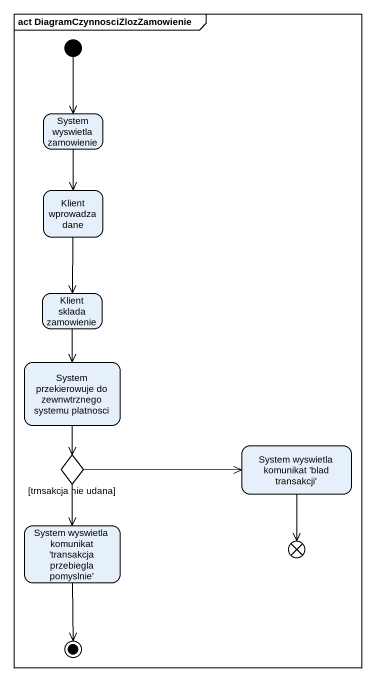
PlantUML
@startuml
mainframe act DiagramCzynnosciZlozZamowienie
hide empty description
state "System wyswietla zamowienie" as System_wyswietla_zamowienie
state "Klient wprowadza dane" as Klient_wprowadza_dane
state "Klient sklada zamowienie" as Klient_sklada_zamowienie
state "System przekierowuje do zewnwtrznego systemu platnosci" as System_przekierowuje_do
state "[trnsakcja nie udana]" as trnsakcja_nie_udana <<choice>>
state "System wyswietla komunikat 'blad transakcji'" as System_wyswietla_komunikat
state "System wyswietla komunikat 'transakcja przebiegla pomyslnie'" as System_wyswietla_komunikat_2
state flowfinal1 <<end>>
[*] --> System_wyswietla_zamowienie
System_wyswietla_zamowienie --> Klient_wprowadza_dane
Klient_wprowadza_dane --> Klient_sklada_zamowienie
Klient_sklada_zamowienie --> System_przekierowuje_do
System_przekierowuje_do --> trnsakcja_nie_udana
trnsakcja_nie_udana -right-> System_wyswietla_komunikat
trnsakcja_nie_udana --> System_wyswietla_komunikat_2
System_wyswietla_komunikat --> flowfinal1
System_wyswietla_komunikat_2 --> [*]
@enduml
